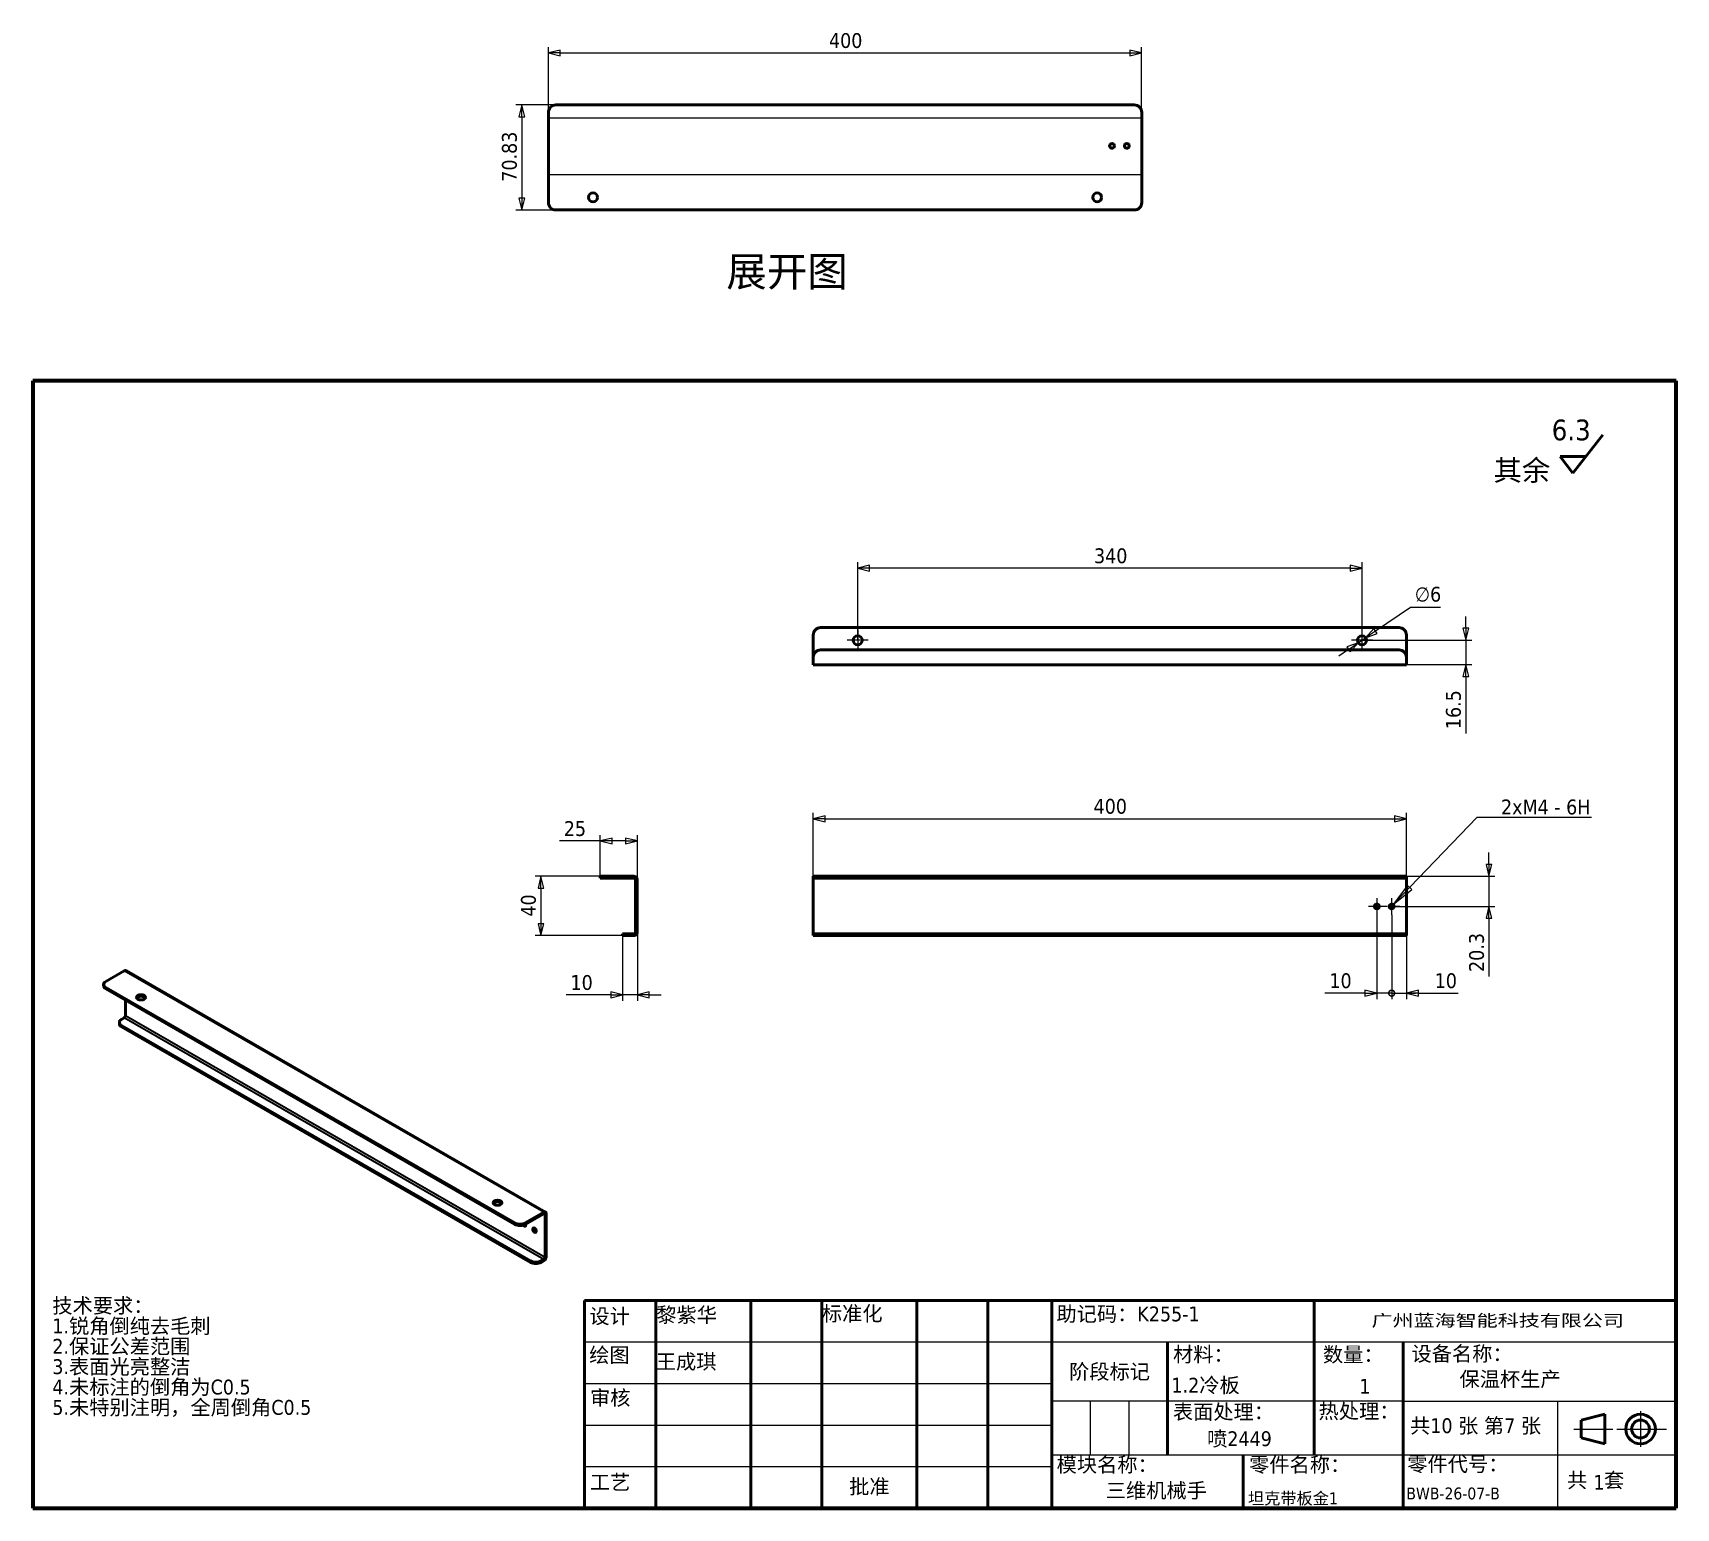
# Model space of a CAD drawing. Header units: millimetres. Extents: x 40 to 1148, y 40 to 1035.
import ezdxf
from ezdxf.enums import TextEntityAlignment as Align

# ---------------------------------------------------------------- set-up
doc = ezdxf.new("R2010")
doc.units = ezdxf.units.MM
doc.header["$LTSCALE"] = 4
doc.linetypes.add('CHAIN', pattern=[0.3543, 0.2362, -0.0295, 0.0591, -0.0295])
for name, color, linetype, lineweight, true_color in [('中心标记 (ISO)', 1, 'Continuous', 25, 0xff0000), ('中心线 (ISO)', 1, 'Continuous', 25, 0xff0000), ('尺寸 (ISO)', 5, 'Continuous', 25, 0x0000ff)]:
    doc.layers.add(name, color=color, linetype=linetype, lineweight=lineweight, true_color=true_color)
for name, color, linetype, lineweight in [('可见 (ISO)', 7, 'Continuous', 50), ('可见窄的 (ISO)', 7, 'Continuous', 35), ('图框 (ISO)', 7, 'Continuous', 70), ('标题 (ISO)', 7, 'Continuous', 50), ('符号 (ISO)', 7, 'Continuous', 25)]:
    doc.layers.add(name, color=color, linetype=linetype, lineweight=lineweight)
doc.styles.add('文本样式19', font='tahoma.ttf')
doc.styles.add('文本样式91', font='tahoma.ttf')
doc.styles.add('注释文本 (ISO)', font='tahoma.ttf')
doc.dimstyles.new('默认 (GB)', dxfattribs={"dimscale": 4, "dimtxt": 2.5, "dimasz": 2, "dimexe": 1, "dimexo": 0, "dimgap": 0.75, "dimtad": 1, "dimtoh": 1, "dimrnd": 1e-08, "dimdsep": 46, "dimtxsty": '注释文本 (ISO)', "dimblk": 'Filled-1', "dimcen": 0.09, "dimdle": 10, "dimclrd": 256, "dimclre": 256, "dimclrt": 256, "dimaunit": 1, "dimazin": 2, "dimtfac": 0.8, "dimtdec": 3, "dimtmove": 0, "dimatfit": 3, "dimldrblk": 'Filled-2', "dimfxl": 0, "dimtolj": 1, "dimtzin": 0, "dimlwd": -1, "dimlwe": -1, "dimarcsym": 0})
doc.dimstyles.new('默认 (GB)$7', dxfattribs={"dimscale": 4, "dimtxt": 2.5, "dimasz": 4, "dimexe": 1, "dimexo": 0, "dimgap": 0.75, "dimtad": 1, "dimtoh": 1, "dimrnd": 1e-08, "dimdsep": 46, "dimtxsty": '注释文本 (ISO)', "dimblk": 'Filled-1', "dimcen": 0.09, "dimdle": 10, "dimclrd": 256, "dimclre": 256, "dimclrt": 256, "dimaunit": 1, "dimazin": 2, "dimtfac": 0.8, "dimtdec": 3, "dimtmove": 0, "dimatfit": 3, "dimldrblk": 'Filled-2', "dimfxl": 0, "dimtolj": 1, "dimtzin": 0, "dimlwd": -1, "dimlwe": -1, "dimarcsym": 0})

# ---------------------------------------------------------------- blocks, each defined once
blk = doc.blocks.new('图框 A3-A4')
at = {"layer": '图框 (ISO)'}
for p, q in [((287, 200), (10, 200)), ((10, 200), (10, 10)), ((287, 10), (287, 200)), ((10, 10), (287, 10))]:
    blk.add_line(p, q, dxfattribs=at)
blk = doc.blocks.new('标题栏 GB1')
at = {"layer": '标题 (ISO)'}
for p, q in [((361.15, 211.7), (366.21, 218.12)), ((361.15, 211.7), (359.01, 214.46)), ((359.01, 214.46), (363.33, 214.46)), ((194.57, 65.23), (194.57, 72.23)), ((194.57, 72.23), (378.57, 72.23)), ((206.57, 65.23), (206.57, 72.23)), ((222.57, 65.23), (222.57, 72.23)), ((234.57, 65.23), (234.57, 72.23)), ((250.57, 65.23), (250.57, 72.23)), ((262.57, 65.23), (262.57, 72.23)), ((273.31, 65.23), (273.31, 72.23)), ((317.57, 65.23), (317.57, 72.23)), ((378.57, 72.23), (378.57, 65.23)), ((194.57, 37.23), (194.57, 65.23)), ((206.57, 37.23), (206.57, 65.23)), ((222.57, 44.23), (222.57, 65.23)), ((234.57, 37.23), (234.57, 65.23)), ((250.57, 37.23), (250.57, 65.23)), ((262.57, 37.23), (262.57, 65.23)), ((273.31, 65.23), (273.31, 37.23)), ((317.57, 55.23), (317.57, 65.23)), ((378.57, 65.23), (378.57, 37.23)), ((317.57, 55.23), (317.57, 46.23)), ((366.57, 53.06), (362.57, 52.06)), ((366.57, 48.06), (366.57, 53.06)), ((362.57, 52.06), (362.57, 49.06)), ((362.57, 49.06), (366.57, 48.06)), ((305.57, 46.23), (305.57, 37.23)), ((222.57, 44.23), (222.57, 37.23)), ((378.57, 37.23), (194.57, 37.23))]:
    blk.add_line(p, q, dxfattribs=at)
at = {"layer": '标题 (ISO)', "lineweight": 25}
for p, q in [((194.57, 65.23), (273.31, 65.23)), ((273.31, 65.23), (378.57, 65.23)), ((194.57, 58.23), (273.31, 58.23)), ((332.57, 55.23), (273.31, 55.23)), ((279.81, 55.23), (279.81, 46.23)), ((286.31, 55.23), (286.31, 46.23)), ((332.57, 55.23), (378.57, 55.23)), ((358.57, 55.23), (358.57, 46.23)), ((372.58, 53.56), (372.58, 47.56)), ((194.57, 51.23), (273.31, 51.23)), ((361.32, 50.56), (367.88, 50.56)), ((368.55, 50.56), (370.07, 50.56)), ((370.07, 50.56), (376.97, 50.56)), ((273.31, 46.23), (378.57, 46.23)), ((358.57, 46.23), (358.57, 37.23)), ((194.57, 44.23), (273.31, 44.23))]:
    blk.add_line(p, q, dxfattribs=at)
at = {"layer": '标题 (ISO)', "lineweight": 50}
for p, q in [((292.81, 65.23), (292.81, 46.23)), ((332.57, 65.23), (332.57, 37.23))]:
    blk.add_line(p, q, dxfattribs=at)
at = {"layer": '标题 (ISO)'}
for radius in [2.5, 1.5]:
    blk.add_circle((372.57, 50.56), radius, dxfattribs=at)
at = {"layer": '标题 (ISO)', "style": '注释文本 (ISO)'}
blk.add_text('阶段标记', height=2.5, dxfattribs=at).set_placement((283.06, 60.23), align=Align.MIDDLE_CENTER)
for s, insert, char_height, attachment_point in [('\\fTahoma|b0|i0;\\H3.5000;6.3', (357.6, 220.71), 3.5, 1), ('\\fTahoma|b0|i0;\\H3.5000;其余', (347.8, 213.91), 3.5, 1), ('\\fTahoma|b0|i0;设计', (195.38, 70.83), 2.5, 1), ('\\f仿宋|b0|i0;\\H2.5000;黎紫华', (206.66, 71.05), 2.5, 1), ('\\fTahoma|b0|i0;标准化', (234.57, 71.28), 2.5, 1), ('助记码：K255-1', (274.11, 71.21), 2.5, 1), ('\\fTahoma|b0|i0;\\W1.30;\\H2.0000;广州\\fArial|b0|i0;\\W1.30;\\H2.0000;蓝海\\fTahoma|b0|i0;\\W1.30;\\H2.0000;智能科技有限公司', (348.5, 68.73), 2, 5), ('\\fTahoma|b0|i0;绘图', (195.35, 64.28), 2.5, 1), ('\\fTahoma|b0|i0;材料：', (293.76, 64.39), 2.5, 1), ('\\fTahoma|b0|i0;数量：', (319.04, 64.37), 2.5, 1), ('\\fTahoma|b0|i0;设备名称：', (333.96, 64.5), 2.5, 1), ('保温杯生产', (342.05, 60.22), 2.5, 1), ('\\fTahoma|b0|i0;审核', (195.48, 57.07), 2.5, 1), ('\\fTahoma|b0|i0;热处理：', (318.29, 54.82), 2.5, 1), ('\\fTahoma|b0|i0;模块名称：', (274.14, 45.81), 2.5, 1), ('\\fTahoma|b0|i0;零件名称：', (306.59, 45.8), 2.5, 1), ('\\fTahoma|b0|i0;零件代号：', (333.25, 45.9), 2.5, 1), ('\\fTahoma|b0|i0;批准', (242.57, 40.73), 2.5, 5), ('三维机械手', (282.42, 41.45), 2.5, 1), ('1', (364.63, 42.81), 2.5, 1)]:
    blk.add_mtext(s, dxfattribs=dict(at, insert=insert, char_height=char_height, attachment_point=attachment_point))
at = {"layer": '标题 (ISO)', "insert": (104.85, 72.61), "char_height": 2.5, "attachment_point": 1, "line_spacing_factor": 0.823237, "style": '注释文本 (ISO)'}
blk.add_mtext('\\fTahoma|b0|i0;技术要求：\\P1.锐角倒纯去毛刺\\P2.保证公差范围\\P3.表面光亮整洁\\P4.未标注的倒角为C0.5\\P5.未特别注明，全周倒角C0.5\\P', dxfattribs=at)
at = {"layer": '标题 (ISO)', "char_height": 2.5, "attachment_point": 1, "style": '注释文本 (ISO)'}
for s, insert, width in [('\\f仿宋|b0|i0;\\H2.5000;王成琪', (206.57, 63.16), 11.2281), ('\\fTahoma|b0|i0;表面处理：', (293.74, 54.71), 17.19), ('\\fTahoma|b0|i0;工艺', (195.45, 42.85), 6.876), ('\\fTahoma|b0|i0;  共   套', (358.32, 43.18), 17.7919)]:
    blk.add_mtext(s, dxfattribs=dict(at, insert=insert, width=width))
at = {"layer": '标题 (ISO)', "insert": (333.72, 52.37), "char_height": 2.5, "width": 27.2374, "attachment_point": 1, "line_spacing_factor": 0.987884, "style": '注释文本 (ISO)'}
blk.add_mtext('共10 张 第7 张', dxfattribs=at)
at = {"layer": '标题 (ISO)'}
for tag, p, height, style in [('材料_001', (293.5, 56.7), 2.5, '注释文本 (ISO)'), ('零件代号_001', (306.4, 37.87), 2, '文本样式91'), ('描述_001', (333.1, 38.7), 2, '文本样式91')]:
    blk.add_attdef(tag, p, '', height=height, dxfattribs=dict(at, style=style))
at = {"layer": '标题 (ISO)', "style": '文本样式91'}
blk.add_attdef('热处理', text='', height=2, dxfattribs=at).set_placement((318.2, 50.63), align=Align.TOP_LEFT)
at = {"layer": '标题 (ISO)', "style": '文本样式19'}
for tag, p in [('工程核准人', (256.57, 40.73)), ('工程批准日期', (267.94, 40.73))]:
    blk.add_attdef(tag, text='', height=1, dxfattribs=at).set_placement(p, align=Align.MIDDLE_CENTER)
blk = doc.blocks.new('Filled-1')
at = {"color": 0}
for p, q in [((0, 0), (-1, 0.25)), ((-1, 0.25), (-1, -0.25)), ((-1, 0), (0, 0)), ((-1, -0.25), (0, 0))]:
    blk.add_line(p, q, dxfattribs=at)
at = {"color": 0, "flags": 128}
blk.add_lwpolyline([(-1, -0.25), (0, 0), (-1, 0.25), (-1, -0.25)], dxfattribs=at)
at = {"color": 0}
blk.add_solid([(-1, -0.25), (0, 0), (-1, 0.25), (-1, -0.25)], dxfattribs=at)
blk = doc.blocks.new('*D7')
at = {"layer": 'Defpoints', "color": 0, "transparency": 16777216}
for p in [(966.2, 504.8), (566.2, 463.6), (966.2, 463.6)]:
    blk.add_point(p, dxfattribs=at)
at = {"layer": '尺寸 (ISO)', "transparency": 16777216}
for p, q in [((566.2, 463.6), (566.2, 508.8)), ((574.2, 504.8), (958.2, 504.8)), ((966.2, 463.6), (966.2, 508.8))]:
    blk.add_line(p, q, dxfattribs=at)
at = {"layer": '尺寸 (ISO)', "transparency": 16777216, "xscale": 8, "yscale": 8, "zscale": 8, "rotation": 180}
blk.add_blockref('Filled-1', (566.2, 504.8), dxfattribs=at)
at = {"layer": '尺寸 (ISO)', "transparency": 16777216, "xscale": 8, "yscale": 8, "zscale": 8}
blk.add_blockref('Filled-1', (966.2, 504.8), dxfattribs=at)
at = {"layer": '尺寸 (ISO)', "transparency": 16777216, "insert": (755.2, 518.2), "char_height": 10, "attachment_point": 1, "style": '注释文本 (ISO)'}
blk.add_mtext('\\A1;400', dxfattribs=at)
blk = doc.blocks.new('Filled-2')
at = {"color": 0}
for p, q in [((0, 0), (-1, 0.125)), ((-1, 0.125), (-1, -0.125)), ((-1, 0), (0, 0)), ((-1, -0.125), (0, 0))]:
    blk.add_line(p, q, dxfattribs=at)
at = {"color": 0, "flags": 128}
blk.add_lwpolyline([(-1, -0.125), (0, 0), (-1, 0.125), (-1, -0.125)], dxfattribs=at)
at = {"color": 0}
blk.add_solid([(-1, -0.125), (0, 0), (-1, 0.125), (-1, -0.125)], dxfattribs=at)
blk = doc.blocks.new('*D8')
at = {"layer": 'Defpoints', "color": 0, "transparency": 16777216}
for p in [(437.6, 426), (447.6, 428.4), (437.6, 386)]:
    blk.add_point(p, dxfattribs=at)
at = {"layer": '尺寸 (ISO)', "transparency": 16777216}
for p, q in [((437.6, 426), (437.6, 382)), ((447.6, 428.4), (447.6, 382)), ((429.6, 386), (399.5, 386)), ((447.6, 386), (437.6, 386)), ((455.6, 386), (463.6, 386))]:
    blk.add_line(p, q, dxfattribs=at)
at = {"layer": '尺寸 (ISO)', "transparency": 16777216, "xscale": 8, "yscale": 8, "zscale": 8}
blk.add_blockref('Filled-1', (437.6, 386), dxfattribs=at)
at = {"layer": '尺寸 (ISO)', "transparency": 16777216, "xscale": 8, "yscale": 8, "zscale": 8, "rotation": 180}
blk.add_blockref('Filled-1', (447.6, 386), dxfattribs=at)
at = {"layer": '尺寸 (ISO)', "transparency": 16777216, "insert": (402.5, 399.4), "char_height": 10, "attachment_point": 1, "style": '注释文本 (ISO)'}
blk.add_mtext('\\A1;10', dxfattribs=at)
blk = doc.blocks.new('*D9')
at = {"layer": 'Defpoints', "color": 0, "transparency": 16777216}
for p in [(427.6, 466), (382.6, 426), (437.6, 426)]:
    blk.add_point(p, dxfattribs=at)
at = {"layer": '尺寸 (ISO)', "transparency": 16777216}
for p, q in [((427.6, 466), (378.6, 466)), ((382.6, 458), (382.6, 434)), ((437.6, 426), (378.6, 426))]:
    blk.add_line(p, q, dxfattribs=at)
at = {"layer": '尺寸 (ISO)', "transparency": 16777216, "xscale": 8, "yscale": 8, "zscale": 8}
for p, rotation in [((382.6, 466), 90), ((382.6, 426), 270)]:
    blk.add_blockref('Filled-1', p, dxfattribs=dict(at, rotation=rotation))
at = {"layer": '尺寸 (ISO)', "transparency": 16777216, "insert": (369.1, 438.8), "char_height": 10, "attachment_point": 1, "rotation": 90, "style": '注释文本 (ISO)'}
blk.add_mtext('\\A1;40', dxfattribs=at)
blk = doc.blocks.new('*D10')
at = {"layer": 'Defpoints', "color": 0, "transparency": 16777216}
for p in [(966.2, 466), (1021.8, 466), (956.2, 445.7)]:
    blk.add_point(p, dxfattribs=at)
at = {"layer": '尺寸 (ISO)', "transparency": 16777216}
for p, q in [((1021.8, 474), (1021.8, 482)), ((966.2, 466), (1025.8, 466)), ((1021.8, 466), (1021.8, 445.7)), ((956.2, 445.7), (1025.8, 445.7)), ((1021.8, 437.7), (1021.8, 398.5))]:
    blk.add_line(p, q, dxfattribs=at)
at = {"layer": '尺寸 (ISO)', "transparency": 16777216, "xscale": 8, "yscale": 8, "zscale": 8}
for p, rotation in [((1021.8, 466), 270), ((1021.8, 445.7), 90)]:
    blk.add_blockref('Filled-1', p, dxfattribs=dict(at, rotation=rotation))
at = {"layer": '尺寸 (ISO)', "transparency": 16777216, "insert": (1008.4, 401.5), "char_height": 10, "attachment_point": 1, "rotation": 90, "style": '注释文本 (ISO)'}
blk.add_mtext('\\A1;20.3', dxfattribs=at)
blk = doc.blocks.new('*D11')
at = {"layer": 'Defpoints', "color": 0, "transparency": 16777216}
for p in [(787.6, 1021.1), (387.6, 981.1), (787.6, 981.1)]:
    blk.add_point(p, dxfattribs=at)
at = {"layer": '尺寸 (ISO)', "transparency": 16777216}
for p, q in [((387.6, 981.1), (387.6, 1025.1)), ((395.6, 1021.1), (779.6, 1021.1)), ((787.6, 981.1), (787.6, 1025.1))]:
    blk.add_line(p, q, dxfattribs=at)
at = {"layer": '尺寸 (ISO)', "transparency": 16777216, "xscale": 8, "yscale": 8, "zscale": 8, "rotation": 180}
blk.add_blockref('Filled-1', (387.6, 1021.1), dxfattribs=at)
at = {"layer": '尺寸 (ISO)', "transparency": 16777216, "xscale": 8, "yscale": 8, "zscale": 8}
blk.add_blockref('Filled-1', (787.6, 1021.1), dxfattribs=at)
at = {"layer": '尺寸 (ISO)', "transparency": 16777216, "insert": (576.8, 1034.5), "char_height": 10, "attachment_point": 1, "style": '注释文本 (ISO)'}
blk.add_mtext('\\A1;400', dxfattribs=at)
blk = doc.blocks.new('*D12')
at = {"layer": 'Defpoints', "color": 0, "transparency": 16777216}
for p in [(392.6, 986.1), (369.7, 915.2), (392.6, 915.2)]:
    blk.add_point(p, dxfattribs=at)
at = {"layer": '尺寸 (ISO)', "transparency": 16777216}
for p, q in [((392.6, 986.1), (365.7, 986.1)), ((369.7, 978.1), (369.7, 923.2)), ((392.6, 915.2), (365.7, 915.2))]:
    blk.add_line(p, q, dxfattribs=at)
at = {"layer": '尺寸 (ISO)', "transparency": 16777216, "xscale": 8, "yscale": 8, "zscale": 8}
for p, rotation in [((369.7, 986.1), 90), ((369.7, 915.2), 270)]:
    blk.add_blockref('Filled-1', p, dxfattribs=dict(at, rotation=rotation))
at = {"layer": '尺寸 (ISO)', "transparency": 16777216, "insert": (356.3, 934.3), "char_height": 10, "attachment_point": 1, "rotation": 90, "style": '注释文本 (ISO)'}
blk.add_mtext('\\A1;70.83', dxfattribs=at)
blk = doc.blocks.new('_DotSmall')
at = {"color": 0, "linetype": 'ByBlock', "const_width": 0.5}
blk.add_lwpolyline([(-0.0625, 0, 1), (0.0625, 0, 1)], format="xyb", close=True, dxfattribs=at)
blk = doc.blocks.new('*D13')
at = {"layer": 'Defpoints', "color": 0, "transparency": 16777216}
for p in [(946.2, 440.1), (956.2, 440.1), (956.2, 387.2)]:
    blk.add_point(p, dxfattribs=at)
at = {"layer": '尺寸 (ISO)', "transparency": 16777216}
for p, q in [((946.2, 440.1), (946.2, 383.2)), ((956.2, 440.1), (956.2, 383.2)), ((938.2, 387.2), (911.2, 387.2)), ((956.2, 387.2), (946.2, 387.2)), ((956.2, 387.2), (972.2, 387.2))]:
    blk.add_line(p, q, dxfattribs=at)
at = {"layer": '尺寸 (ISO)', "transparency": 16777216, "xscale": 8, "yscale": 8, "zscale": 8}
blk.add_blockref('Filled-1', (946.2, 387.2), dxfattribs=at)
at = {"layer": '尺寸 (ISO)', "transparency": 16777216, "xscale": 8, "yscale": 8, "zscale": 8, "rotation": 180}
blk.add_blockref('_DotSmall', (956.2, 387.2), dxfattribs=at)
at = {"layer": '尺寸 (ISO)', "transparency": 16777216, "insert": (914.2, 400.6), "char_height": 10, "attachment_point": 1, "style": '注释文本 (ISO)'}
blk.add_mtext('\\A1;10', dxfattribs=at)
blk = doc.blocks.new('*D15')
at = {"layer": 'Defpoints', "color": 0, "transparency": 16777216}
for p in [(956.2, 440.1), (966.2, 428.4), (966.2, 387.2)]:
    blk.add_point(p, dxfattribs=at)
at = {"layer": '尺寸 (ISO)', "transparency": 16777216}
for p, q in [((956.2, 440.1), (956.2, 383.2)), ((966.2, 428.4), (966.2, 383.2)), ((956.2, 387.2), (948.2, 387.2)), ((956.2, 387.2), (966.2, 387.2)), ((974.2, 387.2), (1001.1, 387.2))]:
    blk.add_line(p, q, dxfattribs=at)
at = {"layer": '尺寸 (ISO)', "transparency": 16777216, "xscale": 8, "yscale": 8, "zscale": 8}
blk.add_blockref('_DotSmall', (956.2, 387.2), dxfattribs=at)
at = {"layer": '尺寸 (ISO)', "transparency": 16777216, "xscale": 8, "yscale": 8, "zscale": 8, "rotation": 180}
blk.add_blockref('Filled-1', (966.2, 387.2), dxfattribs=at)
at = {"layer": '尺寸 (ISO)', "transparency": 16777216, "insert": (985.2, 400.6), "char_height": 10, "attachment_point": 1, "style": '注释文本 (ISO)'}
blk.add_mtext('\\A1;10', dxfattribs=at)
blk = doc.blocks.new('*D16')
at = {"layer": 'Defpoints', "color": 0, "transparency": 16777216}
for p in [(422.6, 489.8), (422.6, 466), (447.6, 463.6)]:
    blk.add_point(p, dxfattribs=at)
at = {"layer": '尺寸 (ISO)', "transparency": 16777216}
for p, q in [((422.6, 489.8), (395, 489.8)), ((422.6, 466), (422.6, 493.8)), ((439.6, 489.8), (430.6, 489.8)), ((447.6, 463.6), (447.6, 493.8))]:
    blk.add_line(p, q, dxfattribs=at)
at = {"layer": '尺寸 (ISO)', "transparency": 16777216, "xscale": 8, "yscale": 8, "zscale": 8, "rotation": 180}
blk.add_blockref('Filled-1', (422.6, 489.8), dxfattribs=at)
at = {"layer": '尺寸 (ISO)', "transparency": 16777216, "xscale": 8, "yscale": 8, "zscale": 8}
blk.add_blockref('Filled-1', (447.6, 489.8), dxfattribs=at)
at = {"layer": '尺寸 (ISO)', "transparency": 16777216, "insert": (398, 503.2), "char_height": 10, "attachment_point": 1, "style": '注释文本 (ISO)'}
blk.add_mtext('\\A1;25', dxfattribs=at)
blk = doc.blocks.new('*D17')
at = {"layer": 'Defpoints', "color": 0, "transparency": 16777216}
for p in [(936.2, 625.2), (1006.2, 625.2), (966.2, 608.7)]:
    blk.add_point(p, dxfattribs=at)
at = {"layer": '尺寸 (ISO)', "transparency": 16777216}
for p, q in [((1006.2, 633.2), (1006.2, 641.2)), ((936.2, 625.2), (1010.2, 625.2)), ((1006.2, 625.2), (1006.2, 608.7)), ((966.2, 608.7), (1010.2, 608.7)), ((1006.2, 600.7), (1006.2, 562.2))]:
    blk.add_line(p, q, dxfattribs=at)
at = {"layer": '尺寸 (ISO)', "transparency": 16777216, "xscale": 8, "yscale": 8, "zscale": 8}
for p, rotation in [((1006.2, 625.2), 270), ((1006.2, 608.7), 90)]:
    blk.add_blockref('Filled-1', p, dxfattribs=dict(at, rotation=rotation))
at = {"layer": '尺寸 (ISO)', "transparency": 16777216, "insert": (992.8, 565.2), "char_height": 10, "attachment_point": 1, "rotation": 90, "style": '注释文本 (ISO)'}
blk.add_mtext('\\A1;16.5', dxfattribs=at)
blk = doc.blocks.new('*D18')
at = {"layer": 'Defpoints', "color": 0, "transparency": 16777216}
for p in [(596.2, 673.7), (596.2, 625.2), (936.2, 625.2)]:
    blk.add_point(p, dxfattribs=at)
at = {"layer": '尺寸 (ISO)', "transparency": 16777216}
for p, q in [((596.2, 625.2), (596.2, 677.7)), ((936.2, 625.2), (936.2, 677.7)), ((928.2, 673.7), (604.2, 673.7))]:
    blk.add_line(p, q, dxfattribs=at)
at = {"layer": '尺寸 (ISO)', "transparency": 16777216, "xscale": 8, "yscale": 8, "zscale": 8, "rotation": 180}
blk.add_blockref('Filled-1', (596.2, 673.7), dxfattribs=at)
at = {"layer": '尺寸 (ISO)', "transparency": 16777216, "xscale": 8, "yscale": 8, "zscale": 8}
blk.add_blockref('Filled-1', (936.2, 673.7), dxfattribs=at)
at = {"layer": '尺寸 (ISO)', "transparency": 16777216, "insert": (755.5, 687.1), "char_height": 10, "attachment_point": 1, "style": '注释文本 (ISO)'}
blk.add_mtext('\\A1;340', dxfattribs=at)
blk = doc.blocks.new('*D19')
at = {"layer": 'Defpoints', "color": 0, "transparency": 16777216}
for p in [(933.7, 623.5), (938.6, 626.8)]:
    blk.add_point(p, dxfattribs=at)
at = {"layer": '尺寸 (ISO)', "transparency": 16777216}
for p, q in [((945.2, 631.4), (968.8, 647.5)), ((968.8, 647.5), (989.1, 647.5)), ((933.7, 623.5), (938.6, 626.8)), ((927.1, 618.9), (920.5, 614.4))]:
    blk.add_line(p, q, dxfattribs=at)
at = {"layer": '尺寸 (ISO)', "transparency": 16777216, "xscale": 8, "yscale": 8, "zscale": 8}
for p, rotation in [((938.6, 626.8), 214.4021113952671), ((933.7, 623.5), 34.40211139526713)]:
    blk.add_blockref('Filled-1', p, dxfattribs=dict(at, rotation=rotation))
at = {"layer": '尺寸 (ISO)', "transparency": 16777216, "insert": (971.8, 661.2), "char_height": 10, "attachment_point": 1, "style": '注释文本 (ISO)'}
blk.add_mtext('\\A1;∅6', dxfattribs=at)

msp = doc.modelspace()

# ---------------------------------------------------------------- linework, layer by layer
at = {"layer": '中心标记 (ISO)', "linetype": 'CHAIN', "ltscale": 3.889126}
for p, q in [((596.1646, 632.1514), (596.1646, 618.1514)), ((936.1646, 632.1514), (936.1646, 618.1514)), ((603.1646, 625.1514), (589.1646, 625.1514)), ((943.1646, 625.1514), (929.1646, 625.1514))]:
    msp.add_line(p, q, dxfattribs=at)
at = {"layer": '中心标记 (ISO)', "linetype": 'CHAIN', "ltscale": 3.122948}
for p, q in [((951.7856, 445.6787), (940.5436, 445.6787)), ((946.1646, 451.2997), (946.1646, 440.0577)), ((961.7856, 445.6787), (950.5436, 445.6787)), ((956.1646, 451.2997), (956.1646, 440.0577))]:
    msp.add_line(p, q, dxfattribs=at)
at = {"layer": '中心线 (ISO)'}
for p, q in [((787.6488, 977.1102), (387.6488, 977.1102)), ((387.6488, 939.1958), (787.6488, 939.1958))]:
    msp.add_line(p, q, dxfattribs=at)
at = {"layer": '可见 (ISO)'}
for p, q in [((387.6488, 920.2387), (387.6488, 981.0673)), ((392.6488, 986.0673), (782.6488, 986.0673)), ((787.6488, 981.0673), (787.6488, 920.2387)), ((782.6488, 915.2387), (392.6488, 915.2387)), ((961.1646, 633.6514), (571.1646, 633.6514)), ((566.1646, 628.6514), (566.1646, 613.6514)), ((966.1646, 628.6514), (966.1646, 613.6514)), ((566.1646, 611.0514), (566.1646, 613.6514)), ((566.1646, 611.0514), (566.1646, 608.6514)), ((571.1646, 618.6514), (961.1646, 618.6514)), ((966.1646, 613.6514), (966.1646, 611.0514)), ((966.1646, 608.6514), (966.1646, 611.0514)), ((966.1646, 608.6514), (566.1646, 608.6514)), ((422.5579, 465.9787), (427.5579, 465.9787)), ((422.5579, 465.9787), (422.5579, 464.7787)), ((445.1579, 465.9787), (427.5579, 465.9787)), ((566.1646, 465.9787), (571.1646, 465.9787)), ((566.1646, 465.9787), (566.1646, 464.7787)), ((961.1646, 465.9787), (571.1646, 465.9787)), ((961.1646, 465.9787), (966.1646, 465.9787)), ((966.1646, 464.7787), (966.1646, 465.9787)), ((427.5579, 464.7787), (422.5579, 464.7787)), ((427.5579, 464.7787), (445.1579, 464.7787)), ((446.3579, 463.5787), (446.3579, 428.3787)), ((447.5579, 463.5787), (447.5579, 428.3787)), ((571.1646, 464.7787), (566.1646, 464.7787)), ((566.1646, 464.7787), (566.1646, 463.5787)), ((566.1646, 428.3787), (566.1646, 463.5787)), ((961.1646, 464.7787), (571.1646, 464.7787)), ((966.1646, 464.7787), (961.1646, 464.7787)), ((966.1646, 464.7787), (966.1646, 463.5787)), ((966.1646, 463.5787), (966.1646, 428.3787)), ((437.5579, 427.1787), (442.5579, 427.1787)), ((437.5579, 427.1787), (437.5579, 425.9787)), ((442.5579, 425.9787), (437.5579, 425.9787)), ((442.5579, 427.1787), (445.1579, 427.1787)), ((442.5579, 425.9787), (445.1579, 425.9787)), ((566.1646, 427.1787), (566.1646, 428.3787)), ((566.1646, 427.1787), (571.1646, 427.1787)), ((566.1646, 427.1787), (566.1646, 425.9787)), ((571.1646, 425.9787), (566.1646, 425.9787)), ((571.1646, 427.1787), (961.1646, 427.1787)), ((571.1646, 425.9787), (961.1646, 425.9787)), ((961.1646, 427.1787), (966.1646, 427.1787)), ((966.1646, 425.9787), (961.1646, 425.9787)), ((966.1646, 427.1787), (966.1646, 428.3787)), ((966.1646, 425.9787), (966.1646, 427.1787)), ((89.1902, 395.1681), (101.6353, 402.3348)), ((102.833, 402.4525), (385.6757, 239.5742)), ((87.7258, 392.1511), (87.7258, 393.1321)), ((364.9619, 232.2898), (89.1902, 391.0962)), ((364.9619, 231.3088), (89.1902, 390.1151)), ((102.4838, 372.0836), (102.4838, 382.4598)), ((98.3324, 367.5193), (98.3324, 366.5382)), ((99.7968, 369.5552), (101.6353, 370.6139)), ((99.7968, 365.4833), (375.5685, 206.6769)), ((99.7968, 364.5022), (375.5685, 205.6959)), ((384.478, 239.4565), (372.0329, 232.2898)), ((372.0329, 231.3088), (384.478, 238.4754)), ((385.3265, 237.983), (385.3265, 209.2053)), ((386.1751, 238.4716), (386.1751, 209.694)), ((382.6395, 206.6769), (384.478, 207.7357)), ((382.6395, 205.6959), (384.478, 206.7546))]:
    msp.add_line(p, q, dxfattribs=at)
for centre, radius in [((767.6488, 958.453), 1.621), ((777.6488, 958.453), 1.621), ((417.6488, 923.7387), 3), ((757.6488, 923.7387), 3), ((596.1646, 625.1514), 3), ((936.1646, 625.1514), 3), ((946.1646, 445.6787), 1.621), ((956.1646, 445.6787), 1.621)]:
    msp.add_circle(centre, radius, dxfattribs=at)
for centre, radius, start, end in [((392.6488, 981.0673), 5, 90, 180), ((782.6488, 981.0673), 5, 0, 90), ((392.6488, 920.2387), 5, 180, 270), ((782.6488, 920.2387), 5, 270, 0), ((571.1646, 628.6514), 5, 90, 180), ((961.1646, 628.6514), 5, 0, 90), ((571.1646, 613.6514), 5, 90, 180), ((961.1646, 613.6514), 5, 0, 90), ((445.1579, 463.5787), 2.4, 0, 90), ((445.1579, 463.5787), 1.2, 0, 90), ((445.1579, 428.3787), 2.4, 270, 0), ((445.1579, 428.3787), 1.2, 270, 0)]:
    msp.add_arc(centre, radius, start, end, dxfattribs=at)
for centre, major_axis, ratio, start_param, end_param in [((101.6353, 400.3727), (1.1977, 2.0798), 0.578093116, 0, 0.783464455), ((92.7258, 393.1321), (-5, 0), 0.575861701, 5.497787144, 7.068583471), ((92.7258, 392.1511), (-5, 0), 0.575861701, 0, 0.785398163), ((112.8783, 383.3964), (3, 0), 0.575861701, 0.287899395, 2.853693259), ((103.3324, 367.5193), (-5, 0), 0.575861701, 5.497787144, 7.068583471), ((103.3324, 366.5382), (-5, 0), 0.575861701, 0, 0.785398163), ((101.6353, 371.595), (0.5988, 1.0399), 0.578093116, 3.925057109, 5.495853435), ((353.2946, 244.9498), (3, 0), 0.575861701, 0.287899395, 2.853693259), ((384.478, 237.4944), (1.1977, 2.0798), 0.578093116, 5.495853435, 7.066649762), ((384.478, 237.4944), (0.5988, 1.0399), 0.578093116, 5.495853435, 7.066649762), ((368.4974, 234.3258), (-5, 0), 0.575861701, 0.785398163, 2.35619449), ((368.4974, 233.3448), (5, 0), 0.575861701, 3.926990817, 5.497787144), ((371.1844, 231.4928), (0.8089, -1.4047), 0.578093116, 4.936227025, 7.486128953), ((372.0329, 231.9815), (0.8089, -1.4047), 0.578093116, 5.060701346, 5.733463094), ((379.104, 227.9095), (0.8089, -1.4047), 0.578093116, 3.691314866, 5.733463094), ((379.104, 208.7129), (-5, 0), 0.575861701, 0.785398163, 2.35619449), ((379.104, 207.7319), (5, 0), 0.575861701, 3.926990817, 5.497787144), ((384.478, 208.7167), (1.1977, 2.0798), 0.578093116, 3.925057109, 5.495853435), ((384.478, 208.7167), (0.5988, 1.0399), 0.578093116, 3.925057109, 5.495853435)]:
    msp.add_ellipse(centre, major_axis=major_axis, ratio=ratio, start_param=start_param, end_param=end_param, dxfattribs=at)
for centre, major_axis, ratio in [((112.8783, 384.3774), (-3, 0), 0.575861701), ((353.2946, 245.9309), (-3, 0), 0.575861701), ((378.2555, 227.4209), (-0.8089, 1.4047), 0.578093116)]:
    msp.add_ellipse(centre, major_axis=major_axis, ratio=ratio, dxfattribs=at)
at = {"layer": '可见窄的 (ISO)'}
for p, q in [((384.478, 239.4565), (101.6353, 402.3348)), ((89.1902, 390.1151), (89.1902, 391.0962)), ((384.478, 207.7357), (101.6353, 370.6139)), ((102.4838, 372.0836), (385.3265, 209.2053)), ((99.7968, 364.5022), (99.7968, 365.4833)), ((385.3265, 237.983), (384.4747, 238.4735)), ((384.478, 238.4754), (384.478, 239.4565)), ((386.1751, 238.4716), (385.3265, 237.983)), ((364.9619, 232.2898), (364.9619, 231.3088)), ((372.0329, 231.3088), (372.0329, 232.2898)), ((375.5685, 206.6769), (375.5685, 205.6959)), ((382.6395, 205.6959), (382.6395, 206.6769)), ((384.478, 206.7546), (384.478, 207.7357)), ((385.3265, 209.2053), (386.1751, 209.694))]:
    msp.add_line(p, q, dxfattribs=at)

# ---------------------------------------------------------------- block references
at = {"xscale": 4, "yscale": 4, "zscale": 4}
msp.add_blockref('图框 A3-A4', (0, 0), dxfattribs=at)
msp.add_blockref('标题栏 GB1', (-366.2846, -108.9008), dxfattribs=at).add_auto_attribs({'零件代号_001': '坦克带板金1', '描述_001': 'BWB-26-07-B', '材料_001': '1.2冷板'})

# ---------------------------------------------------------------- texts
at = {"layer": '符号 (ISO)', "attachment_point": 1, "style": '注释文本 (ISO)'}
for s, insert, char_height, width in [('{\\fTahoma|b0|i0;\\H20.0000;展开图}', (507.5901, 883.7896), 20, 82.51215), ('{喷2449}', (831.7324, 91.7972), 10, 43.768234)]:
    msp.add_mtext(s, dxfattribs=dict(at, insert=insert, char_height=char_height, width=width))
at = {"layer": '符号 (ISO)', "insert": (1029.9138, 507.5547), "char_height": 10, "width": 63.415557, "attachment_point": 7, "line_spacing_factor": 0.4375, "style": '注释文本 (ISO)'}
msp.add_mtext('{2xM4 - 6H}', dxfattribs=at)
at = {"layer": '符号 (ISO)', "insert": (934.3854, 127.1151), "char_height": 10, "attachment_point": 1, "style": '注释文本 (ISO)'}
msp.add_mtext('{1}', dxfattribs=at)

# ---------------------------------------------------------------- dimensions: what is measured, and where the dimension line sits
at = {"layer": '尺寸 (ISO)'}
for base, p1, p2, picture, middle in [((787.6488, 1021.0673), (387.6488, 981.0673), (787.6488, 981.0673), '*D11', (587.6488, 1021.0673)), ((966.1646, 504.7787), (566.1646, 463.5787), (966.1646, 463.5787), '*D7', (766.0846, 504.7787))]:
    dim = msp.add_linear_dim(base=base, p1=p1, p2=p2, dimstyle='默认 (GB)', override={"dimtoh": 0, "dimdec": 2, "dimtp": 0, "dimtm": 0, "dimtdec": 3, "dimtofl": 0, "dimatfit": 1}, dxfattribs=at)
    dim.commit()
    dim.dimension.update_dxf_attribs({"geometry": picture, "text_midpoint": middle, "dimtype": 160})
for base, p1, p2, angle, override, picture, middle in [((369.7321, 915.2387), (392.6488, 986.0673), (392.6488, 915.2387), 270, {"dimtoh": 0, "dimdec": 2, "dimtp": 0, "dimtm": 0, "dimtdec": 3, "dimtofl": 0, "dimatfit": 1}, '*D12', (369.7321, 950.653)), ((596.1646, 673.6514), (936.1646, 625.1514), (596.1646, 625.1514), 180, {"dimtoh": 0, "dimdec": 2, "dimtp": 0, "dimtm": 0, "dimtdec": 3, "dimtofl": 0, "dimatfit": 1}, '*D18', (766.1246, 673.6514)), ((1006.1646, 625.1514), (966.1646, 608.6514), (936.1646, 625.1514), 90, {"dimtoh": 0, "dimdec": 2, "dimtp": 0, "dimtm": 0, "dimtdec": 3, "dimtofl": 1, "dimatfit": 1}, '*D17', (1006.1646, 577.425)), ((422.5579, 489.8011), (447.5579, 463.5787), (422.5579, 465.9787), 180, {"dimtoh": 0, "dimdec": 2, "dimtp": 0, "dimtm": 0, "dimtdec": 3, "dimtofl": 0, "dimatfit": 2}, '*D16', (404.7749, 489.8011)), ((1021.8017, 465.9787), (956.1646, 445.6787), (966.1646, 465.9787), 90, {"dimtoh": 0, "dimdec": 2, "dimtp": 0, "dimtm": 0, "dimtdec": 3, "dimtofl": 1, "dimatfit": 1}, '*D10', (1021.8017, 414.0898)), ((382.5579, 425.9787), (427.5579, 465.9787), (437.5579, 425.9787), 90, {"dimtoh": 0, "dimdec": 2, "dimtp": 0, "dimtm": 0, "dimtdec": 3, "dimtofl": 0, "dimatfit": 1}, '*D9', (382.5579, 445.9387)), ((956.1646, 387.1787), (946.1646, 440.0577), (956.1646, 440.0577), 180, {"dimtoh": 0, "dimdec": 2, "dimblk1": 'Filled-1', "dimblk2": 'DotSmall', "dimsah": 1, "dimdle": 0, "dimtp": 0, "dimtm": 0, "dimtdec": 3, "dimtofl": 1, "dimatfit": 1}, '*D13', (920.6938, 387.1787)), ((966.1646, 387.1787), (956.1646, 440.0577), (966.1646, 428.3787), 180, {"dimtoh": 0, "dimdec": 2, "dimblk1": 'DotSmall', "dimblk2": 'Filled-1', "dimsah": 1, "dimdle": 0, "dimtp": 0, "dimtm": 0, "dimtdec": 3, "dimtofl": 1, "dimatfit": 1}, '*D15', (991.6354, 387.1787)), ((437.5579, 385.9787), (447.5579, 428.3787), (437.5579, 425.9787), 180, {"dimtoh": 0, "dimdec": 2, "dimtp": 0, "dimtm": 0, "dimtdec": 3, "dimtofl": 1, "dimatfit": 1}, '*D8', (408.9853, 385.9787))]:
    dim = msp.add_linear_dim(base=base, p1=p1, p2=p2, angle=angle, dimstyle='默认 (GB)', override=override, dxfattribs=at)
    dim.commit()
    dim.dimension.update_dxf_attribs({"geometry": picture, "text_midpoint": middle, "dimtype": 160})
dim = msp.add_diameter_dim_2p(p1=(933.6893, 623.4564), p2=(938.6398, 626.8464), dimstyle='默认 (GB)', override={"dimtih": 1, "dimdec": 2, "dimlfac": 1, "dimtp": 0, "dimtm": 0, "dimtdec": 3, "dimatfit": 2}, dxfattribs=at)
dim.commit()
dim.dimension.update_dxf_attribs({"geometry": '*D19', "text_midpoint": (980.4422, 647.4737), "dimtype": 163})

# ---------------------------------------------------------------- leaders
at = {"layer": '符号 (ISO)', "annotation_type": 0, "has_hookline": 1, "hookline_direction": 0, "text_width": 61.0678}
msp.add_leader([(957.1842, 446.9389), (1013.9138, 505.888), (1029.9138, 505.888)], dimstyle='默认 (GB)$7', override={"dimgap": 0, "dimtad": 1}, dxfattribs=at)

doc.saveas('drawing.dxf')
